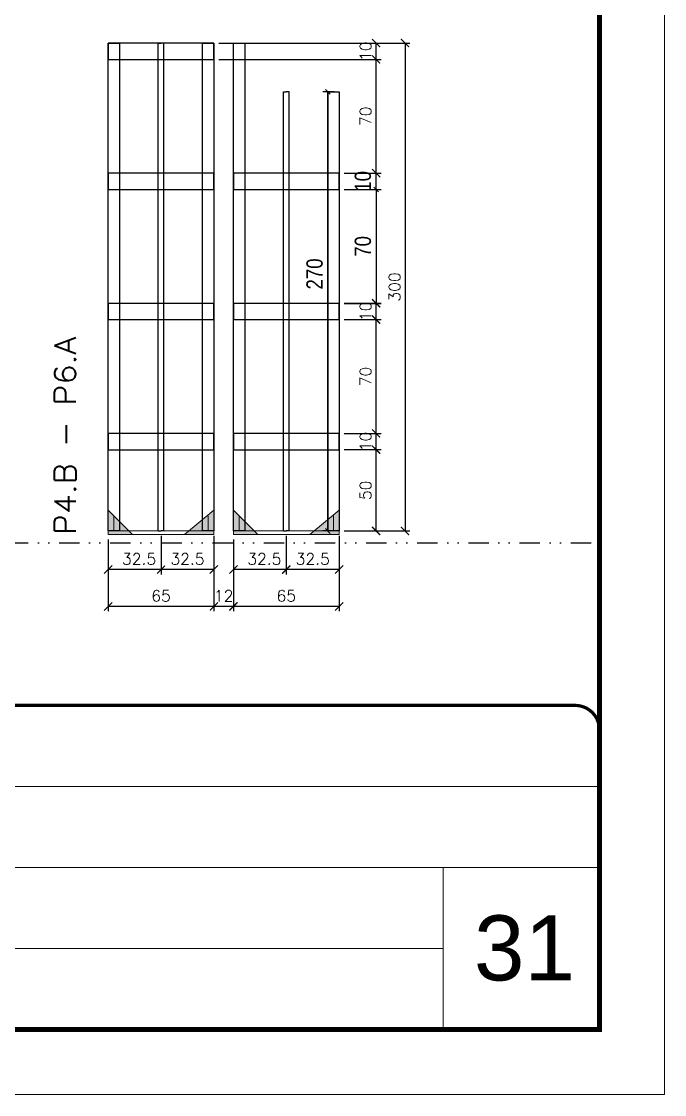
# Model space of a CAD drawing. Header units: millimetres. Extents: x 169816 to 178745, y 96537 to 113647.
# Drawn here: x 174103 to 174498, y 103429 to 104088 of the extents above; entities that cross this region are included whole.
import ezdxf

# ---------------------------------------------------------------- set-up
doc = ezdxf.new("R2010")
doc.units = ezdxf.units.MM
for name, pattern in [('CONTINUO', [0]), ('DASHED', [0.75, 0.5, -0.25]), ('DIVIDE2', [0.625, 0.25, -0.125, 0, -0.125, 0, -0.125]), ('HIDDEN', [0.375, 0.25, -0.125])]:
    doc.linetypes.add(name, pattern=pattern)
for name, color, linetype, lineweight in [('CARIMBO', 255, 'Continuous', 9), ('Folhas', 255, 'Continuous', 9), ('Madeira', 126, 'Continuous', 18), ('Sarr 2.2x7', 40, 'Continuous', 9), ('SARRAFO DE PRESSAO', 251, 'DASHED', 9), ('Texto Seção', 7, 'Continuous', 15)]:
    doc.layers.add(name, color=color, linetype=linetype, lineweight=lineweight)
for name, color, linetype in [('COTA', 241, 'Continuous'), ('Nível', 160, 'Continuous'), ('SARR_2.2x10', 60, 'Continuous'), ('SARR_3.5x7', 81, 'Continuous'), ('SARR_7x7', 40, 'Continuous')]:
    doc.layers.add(name, color=color, linetype=linetype)
doc.styles.add('ARIAL', font='arial.ttf')
doc.styles.add('COTA TECNICA', font='techl___.ttf', dxfattribs={"height": 10})
doc.styles.add('REGUA-120', font='ROMANS.shx', dxfattribs={"height": 15})
doc.styles.add('ROMANS', font='romans.shx')
doc.dimstyles.new('Cota Paínel', dxfattribs={"dimtxt": 7, "dimasz": 5, "dimexe": 3, "dimexo": 3, "dimgap": 3, "dimtad": 1, "dimdec": 1, "dimzin": 12, "dimdsep": 46, "dimtxsty": 'ROMANS', "dimblk": 'ARCHTICK', "dimcen": 0, "dimclrd": 4, "dimclre": 4, "dimclrt": 1, "dimadec": 1, "dimazin": 3, "dimtfac": 1, "dimtdec": 1, "dimtmove": 0, "dimatfit": 3, "dimldrblk": 'OBLIQUE', "dimfxl": 1, "dimtolj": 1, "dimtzin": 12, "dimarcsym": 0})
doc.dimstyles.new('PAINEL', dxfattribs={"dimtxt": 10, "dimasz": 3, "dimexe": 3, "dimexo": 3, "dimgap": 3, "dimtad": 1, "dimdec": 1, "dimzin": 12, "dimdsep": 46, "dimtxsty": 'COTA TECNICA', "dimblk1": 'OBLIQUE', "dimblk2": 'OBLIQUE', "dimsah": 1, "dimcen": 0.9, "dimclrd": 4, "dimclre": 4, "dimclrt": 240, "dimadec": 1, "dimazin": 3, "dimtfac": 1, "dimtdec": 1, "dimtmove": 0, "dimatfit": 3, "dimfxl": 1, "dimtolj": 1, "dimtzin": 12, "dimarcsym": 0})

# ---------------------------------------------------------------- blocks, each defined once
blk = doc.blocks.new('9999999999')
at = {"color": 30, "linetype": 'CONTINUO'}
for p, q in [((98564.56, 34379.64), (99583.98, 34379.64)), ((98564.56, 34329.83), (99487.98, 34329.83)), ((99583.98, 34329.83), (99487.98, 34329.83)), ((99487.98, 34329.83), (99487.98, 34230.21)), ((98564.56, 34280.02), (99487.98, 34280.02))]:
    blk.add_line(p, q, dxfattribs=at)
at = {"color": 30, "linetype": 'CONTINUO', "const_width": 2}
blk.add_lwpolyline([(99583.98, 34230.21), (99583.98, 34414.45, 0.414214), (99568.98, 34429.45), (98228.98, 34429.45, 0.414214), (98213.98, 34414.45), (98213.98, 34245.21, 0.414214), (98228.98, 34230.21), (99583.98, 34230.21)], format="xyb", dxfattribs=at)
at = {"layer": 'Folhas'}
blk.add_lwpolyline([(98138.98, 34190.21), (99623.98, 34190.21), (99623.98, 35240.21), (98138.98, 35240.21)], close=True, dxfattribs=at)
at = {"layer": 'Folhas', "color": 30, "const_width": 3}
blk.add_lwpolyline([(98213.98, 34230.21), (99583.98, 34230.21), (99583.98, 35200.21), (98213.98, 35200.21)], close=True, dxfattribs=at)
blk = doc.blocks.new('_ArchTick')
at = {"color": 0, "linetype": 'ByBlock', "const_width": 0.15}
blk.add_lwpolyline([(-0.5, -0.5), (0.5, 0.5)], dxfattribs=at)
blk = doc.blocks.new('*D1225')
at = {"layer": 'COTA', "color": 4, "lineweight": -2, "transparency": 16777216}
for p, q in [((174233.05, 103756.79), (174233.05, 103725.61)), ((174298.05, 103756.79), (174298.05, 103725.61)), ((174298.05, 103728.61), (174233.05, 103728.61))]:
    blk.add_line(p, q, dxfattribs=at)
at = {"layer": 'Defpoints', "color": 0, "transparency": 16777216}
for p in [(174233.05, 103759.79), (174298.05, 103759.79), (174233.05, 103728.61)]:
    blk.add_point(p, dxfattribs=at)
at = {"layer": 'COTA', "color": 4, "lineweight": -2, "transparency": 16777216, "xscale": 5, "yscale": 5, "zscale": 5, "rotation": 180}
blk.add_blockref('_ArchTick', (174233.05, 103728.61), dxfattribs=at)
at = {"layer": 'COTA', "color": 4, "lineweight": -2, "transparency": 16777216, "xscale": 5, "yscale": 5, "zscale": 5}
blk.add_blockref('_ArchTick', (174298.05, 103728.61), dxfattribs=at)
at = {"layer": 'COTA', "color": 1, "transparency": 16777216, "insert": (174265.55, 103735.11), "char_height": 7, "attachment_point": 5, "style": 'ROMANS'}
blk.add_mtext('\\A1;65', dxfattribs=at)
blk = doc.blocks.new('_Oblique')
at = {"color": 0, "linetype": 'ByBlock', "lineweight": -2}
blk.add_line((-0.5, -0.5), (0.5, 0.5), dxfattribs=at)
blk = doc.blocks.new('*D1226')
at = {"layer": 'COTA', "color": 4, "lineweight": -2, "transparency": 16777216}
for p, q in [((174265.55, 103771.99), (174265.55, 103748.29)), ((174233.05, 103769.79), (174233.05, 103748.29)), ((174265.55, 103751.29), (174233.05, 103751.29))]:
    blk.add_line(p, q, dxfattribs=at)
at = {"layer": 'Defpoints', "color": 0, "transparency": 16777216}
for p in [(174233.05, 103772.79), (174265.55, 103774.99), (174233.05, 103751.29)]:
    blk.add_point(p, dxfattribs=at)
at = {"layer": 'COTA', "color": 4, "lineweight": -2, "transparency": 16777216, "xscale": 5, "yscale": 5, "zscale": 5, "rotation": 180}
blk.add_blockref('_ArchTick', (174233.05, 103751.29), dxfattribs=at)
at = {"layer": 'COTA', "color": 4, "lineweight": -2, "transparency": 16777216, "xscale": 5, "yscale": 5, "zscale": 5}
blk.add_blockref('_ArchTick', (174265.55, 103751.29), dxfattribs=at)
at = {"layer": 'COTA', "color": 1, "transparency": 16777216, "insert": (174252.05, 103757.79), "char_height": 7, "attachment_point": 5, "style": 'ROMANS'}
blk.add_mtext('\\A1;32.5', dxfattribs=at)
blk = doc.blocks.new('*D1227')
at = {"layer": 'COTA', "color": 4, "lineweight": -2, "transparency": 16777216}
for p, q in [((174265.55, 103771.99), (174265.55, 103748.29)), ((174298.05, 103771.98), (174298.05, 103748.29)), ((174298.05, 103751.29), (174265.55, 103751.29))]:
    blk.add_line(p, q, dxfattribs=at)
at = {"layer": 'Defpoints', "color": 0, "transparency": 16777216}
for p in [(174265.55, 103774.99), (174298.05, 103774.98), (174265.55, 103751.29)]:
    blk.add_point(p, dxfattribs=at)
at = {"layer": 'COTA', "color": 4, "lineweight": -2, "transparency": 16777216, "xscale": 5, "yscale": 5, "zscale": 5, "rotation": 180}
blk.add_blockref('_ArchTick', (174265.55, 103751.29), dxfattribs=at)
at = {"layer": 'COTA', "color": 4, "lineweight": -2, "transparency": 16777216, "xscale": 5, "yscale": 5, "zscale": 5}
blk.add_blockref('_ArchTick', (174298.05, 103751.29), dxfattribs=at)
at = {"layer": 'COTA', "color": 1, "transparency": 16777216, "insert": (174281.8, 103757.79), "char_height": 7, "attachment_point": 5, "style": 'ROMANS'}
blk.add_mtext('\\A1;32.5', dxfattribs=at)
blk = doc.blocks.new('*D1228')
at = {"layer": 'COTA', "color": 4, "lineweight": -2, "transparency": 16777216}
for p, q in [((174301.05, 103824.99), (174323.75, 103824.99)), ((174320.75, 103774.99), (174320.75, 103824.99)), ((174301.05, 103774.99), (174323.75, 103774.99))]:
    blk.add_line(p, q, dxfattribs=at)
at = {"layer": 'Defpoints', "color": 0, "transparency": 16777216}
for p in [(174298.05, 103824.99), (174320.75, 103824.99), (174298.05, 103774.99)]:
    blk.add_point(p, dxfattribs=at)
at = {"layer": 'COTA', "color": 4, "lineweight": -2, "transparency": 16777216, "xscale": 5, "yscale": 5, "zscale": 5}
for p, rotation in [((174320.75, 103824.99), 90), ((174320.75, 103774.99), 270)]:
    blk.add_blockref('_ArchTick', p, dxfattribs=dict(at, rotation=rotation))
at = {"layer": 'COTA', "color": 1, "transparency": 16777216, "insert": (174314.25, 103799.99), "char_height": 7, "attachment_point": 5, "rotation": 90, "style": 'ROMANS'}
blk.add_mtext('\\A1;50', dxfattribs=at)
blk = doc.blocks.new('*D1229')
at = {"layer": 'COTA', "color": 4, "lineweight": -2, "transparency": 16777216}
for p, q in [((174301.05, 103834.99), (174323.75, 103834.99)), ((174320.75, 103824.99), (174320.75, 103834.99)), ((174301.05, 103824.99), (174323.75, 103824.99))]:
    blk.add_line(p, q, dxfattribs=at)
at = {"layer": 'Defpoints', "color": 0, "transparency": 16777216}
for p in [(174298.05, 103834.99), (174320.75, 103834.99), (174298.05, 103824.99)]:
    blk.add_point(p, dxfattribs=at)
at = {"layer": 'COTA', "color": 4, "lineweight": -2, "transparency": 16777216, "xscale": 5, "yscale": 5, "zscale": 5}
for p, rotation in [((174320.75, 103834.99), 90), ((174320.75, 103824.99), 270)]:
    blk.add_blockref('_ArchTick', p, dxfattribs=dict(at, rotation=rotation))
at = {"layer": 'COTA', "color": 1, "transparency": 16777216, "insert": (174314.25, 103829.99), "char_height": 7, "attachment_point": 5, "rotation": 90, "style": 'ROMANS'}
blk.add_mtext('\\A1;10', dxfattribs=at)
blk = doc.blocks.new('*D1230')
at = {"layer": 'COTA', "color": 4, "lineweight": -2, "transparency": 16777216}
for p, q in [((174301.05, 103904.95), (174323.75, 103904.95)), ((174320.75, 103834.99), (174320.75, 103904.95)), ((174301.05, 103834.99), (174323.75, 103834.99))]:
    blk.add_line(p, q, dxfattribs=at)
at = {"layer": 'Defpoints', "color": 0, "transparency": 16777216}
for p in [(174298.05, 103904.95), (174320.75, 103904.95), (174298.05, 103834.99)]:
    blk.add_point(p, dxfattribs=at)
at = {"layer": 'COTA', "color": 4, "lineweight": -2, "transparency": 16777216, "xscale": 5, "yscale": 5, "zscale": 5}
for p, rotation in [((174320.75, 103904.95), 90), ((174320.75, 103834.99), 270)]:
    blk.add_blockref('_ArchTick', p, dxfattribs=dict(at, rotation=rotation))
at = {"layer": 'COTA', "color": 1, "transparency": 16777216, "insert": (174314.25, 103869.97), "char_height": 7, "attachment_point": 5, "rotation": 90, "style": 'ROMANS'}
blk.add_mtext('\\A1;70', dxfattribs=at)
blk = doc.blocks.new('*D1231')
at = {"layer": 'COTA', "color": 4, "lineweight": -2, "transparency": 16777216}
for p, q in [((174301.05, 103914.99), (174323.75, 103914.99)), ((174320.75, 103904.99), (174320.75, 103914.99)), ((174301.05, 103904.99), (174323.75, 103904.99))]:
    blk.add_line(p, q, dxfattribs=at)
at = {"layer": 'Defpoints', "color": 0, "transparency": 16777216}
for p in [(174298.05, 103914.99), (174320.75, 103914.99), (174298.05, 103904.99)]:
    blk.add_point(p, dxfattribs=at)
at = {"layer": 'COTA', "color": 4, "lineweight": -2, "transparency": 16777216, "xscale": 5, "yscale": 5, "zscale": 5}
for p, rotation in [((174320.75, 103914.99), 90), ((174320.75, 103904.99), 270)]:
    blk.add_blockref('_ArchTick', p, dxfattribs=dict(at, rotation=rotation))
at = {"layer": 'COTA', "color": 1, "transparency": 16777216, "insert": (174314.25, 103909.99), "char_height": 7, "attachment_point": 5, "rotation": 90, "style": 'ROMANS'}
blk.add_mtext('\\A1;10', dxfattribs=at)
blk = doc.blocks.new('*D1232')
at = {"layer": 'COTA', "color": 4, "lineweight": -2, "transparency": 16777216}
for p, q in [((174301.05, 104074.99), (174341.56, 104074.99)), ((174338.56, 104074.99), (174338.56, 103774.99)), ((174301.05, 103774.99), (174341.56, 103774.99))]:
    blk.add_line(p, q, dxfattribs=at)
at = {"layer": 'Defpoints', "color": 0, "transparency": 16777216}
for p in [(174298.05, 104074.99), (174298.05, 103774.99), (174338.56, 103774.99)]:
    blk.add_point(p, dxfattribs=at)
at = {"layer": 'COTA', "color": 4, "lineweight": -2, "transparency": 16777216, "xscale": 5, "yscale": 5, "zscale": 5}
for p, rotation in [((174338.56, 104074.99), 90), ((174338.56, 103774.99), 270)]:
    blk.add_blockref('_ArchTick', p, dxfattribs=dict(at, rotation=rotation))
at = {"layer": 'COTA', "color": 1, "transparency": 16777216, "insert": (174332.06, 103924.99), "char_height": 7, "attachment_point": 5, "rotation": 90, "style": 'ROMANS'}
blk.add_mtext('\\A1;300', dxfattribs=at)
blk = doc.blocks.new('*D1238')
at = {"layer": 'COTA', "color": 4, "lineweight": -2, "transparency": 16777216}
for p, q in [((174224.05, 104064.95), (174323.75, 104064.95)), ((174320.75, 103994.95), (174320.75, 104064.95)), ((174301.05, 103994.95), (174323.75, 103994.95))]:
    blk.add_line(p, q, dxfattribs=at)
at = {"layer": 'Defpoints', "color": 0, "transparency": 16777216}
for p in [(174221.05, 104064.95), (174320.75, 104064.95), (174298.05, 103994.95)]:
    blk.add_point(p, dxfattribs=at)
at = {"layer": 'COTA', "color": 4, "lineweight": -2, "transparency": 16777216, "xscale": 5, "yscale": 5, "zscale": 5}
for p, rotation in [((174320.75, 104064.95), 90), ((174320.75, 103994.95), 270)]:
    blk.add_blockref('_ArchTick', p, dxfattribs=dict(at, rotation=rotation))
at = {"layer": 'COTA', "color": 1, "transparency": 16777216, "insert": (174314.25, 104029.95), "char_height": 7, "attachment_point": 5, "rotation": 90, "style": 'ROMANS'}
blk.add_mtext('\\A1;70', dxfattribs=at)
blk = doc.blocks.new('*D1239')
at = {"layer": 'COTA', "color": 4, "lineweight": -2, "transparency": 16777216}
for p, q in [((174224.05, 104074.98), (174323.75, 104074.98)), ((174320.75, 104064.95), (174320.75, 104074.98)), ((174224.05, 104064.95), (174323.75, 104064.95))]:
    blk.add_line(p, q, dxfattribs=at)
at = {"layer": 'Defpoints', "color": 0, "transparency": 16777216}
for p in [(174221.05, 104074.98), (174320.75, 104074.98), (174221.05, 104064.95)]:
    blk.add_point(p, dxfattribs=at)
at = {"layer": 'COTA', "color": 4, "lineweight": -2, "transparency": 16777216, "xscale": 5, "yscale": 5, "zscale": 5}
for p, rotation in [((174320.75, 104074.98), 90), ((174320.75, 104064.95), 270)]:
    blk.add_blockref('_ArchTick', p, dxfattribs=dict(at, rotation=rotation))
at = {"layer": 'COTA', "color": 1, "transparency": 16777216, "insert": (174314.25, 104069.97), "char_height": 7, "attachment_point": 5, "rotation": 90, "style": 'ROMANS'}
blk.add_mtext('\\A1;10', dxfattribs=at)
blk = doc.blocks.new('*D1233')
at = {"layer": 'COTA', "color": 4, "lineweight": -2, "transparency": 16777216}
for p, q in [((174301.05, 103994.95), (174323.75, 103994.95)), ((174320.75, 103984.95), (174320.75, 103994.95)), ((174301.05, 103984.95), (174323.75, 103984.95))]:
    blk.add_line(p, q, dxfattribs=at)
at = {"layer": 'Defpoints', "color": 0, "transparency": 16777216}
for p in [(174298.05, 103994.95), (174320.75, 103994.95), (174298.05, 103984.95)]:
    blk.add_point(p, dxfattribs=at)
at = {"layer": 'COTA', "color": 4, "lineweight": -2, "transparency": 16777216, "xscale": 3, "yscale": 3, "zscale": 3}
for p, rotation in [((174320.75, 103994.95), 90), ((174320.75, 103984.95), 270)]:
    blk.add_blockref('_Oblique', p, dxfattribs=dict(at, rotation=rotation))
at = {"layer": 'COTA', "color": 240, "transparency": 16777216, "insert": (174312.65, 103989.95), "char_height": 10, "attachment_point": 5, "rotation": 90, "style": 'COTA TECNICA'}
blk.add_mtext('\\A1;10', dxfattribs=at)
blk = doc.blocks.new('*D1234')
at = {"layer": 'COTA', "color": 4, "lineweight": -2, "transparency": 16777216}
for p, q in [((174301.05, 103984.95), (174323.75, 103984.95)), ((174320.75, 103984.95), (174320.75, 103914.95)), ((174301.05, 103914.95), (174323.75, 103914.95))]:
    blk.add_line(p, q, dxfattribs=at)
at = {"layer": 'Defpoints', "color": 0, "transparency": 16777216}
for p in [(174298.05, 103984.95), (174298.05, 103914.95), (174320.75, 103914.95)]:
    blk.add_point(p, dxfattribs=at)
at = {"layer": 'COTA', "color": 4, "lineweight": -2, "transparency": 16777216, "xscale": 3, "yscale": 3, "zscale": 3}
for p, rotation in [((174320.75, 103984.95), 90), ((174320.75, 103914.95), 270)]:
    blk.add_blockref('_Oblique', p, dxfattribs=dict(at, rotation=rotation))
at = {"layer": 'COTA', "color": 240, "transparency": 16777216, "insert": (174312.65, 103949.95), "char_height": 10, "attachment_point": 5, "rotation": 90, "style": 'COTA TECNICA'}
blk.add_mtext('\\A1;70', dxfattribs=at)
blk = doc.blocks.new('*D1235')
at = {"layer": 'COTA', "color": 4, "lineweight": -2, "transparency": 16777216}
for p, q in [((174156.05, 103756.79), (174156.05, 103725.61)), ((174221.05, 103756.79), (174221.05, 103725.61)), ((174221.05, 103728.61), (174156.05, 103728.61))]:
    blk.add_line(p, q, dxfattribs=at)
at = {"layer": 'Defpoints', "color": 0, "transparency": 16777216}
for p in [(174156.05, 103759.79), (174221.05, 103759.79), (174156.05, 103728.61)]:
    blk.add_point(p, dxfattribs=at)
at = {"layer": 'COTA', "color": 4, "lineweight": -2, "transparency": 16777216, "xscale": 5, "yscale": 5, "zscale": 5, "rotation": 180}
blk.add_blockref('_ArchTick', (174156.05, 103728.61), dxfattribs=at)
at = {"layer": 'COTA', "color": 4, "lineweight": -2, "transparency": 16777216, "xscale": 5, "yscale": 5, "zscale": 5}
blk.add_blockref('_ArchTick', (174221.05, 103728.61), dxfattribs=at)
at = {"layer": 'COTA', "color": 1, "transparency": 16777216, "insert": (174188.55, 103735.11), "char_height": 7, "attachment_point": 5, "style": 'ROMANS'}
blk.add_mtext('\\A1;65', dxfattribs=at)
blk = doc.blocks.new('*D1236')
at = {"layer": 'COTA', "color": 4, "lineweight": -2, "transparency": 16777216}
for p, q in [((174188.55, 103771.99), (174188.55, 103748.29)), ((174156.05, 103769.79), (174156.05, 103748.29)), ((174188.55, 103751.29), (174156.05, 103751.29))]:
    blk.add_line(p, q, dxfattribs=at)
at = {"layer": 'Defpoints', "color": 0, "transparency": 16777216}
for p in [(174156.05, 103772.79), (174188.55, 103774.99), (174156.05, 103751.29)]:
    blk.add_point(p, dxfattribs=at)
at = {"layer": 'COTA', "color": 4, "lineweight": -2, "transparency": 16777216, "xscale": 5, "yscale": 5, "zscale": 5, "rotation": 180}
blk.add_blockref('_ArchTick', (174156.05, 103751.29), dxfattribs=at)
at = {"layer": 'COTA', "color": 4, "lineweight": -2, "transparency": 16777216, "xscale": 5, "yscale": 5, "zscale": 5}
blk.add_blockref('_ArchTick', (174188.55, 103751.29), dxfattribs=at)
at = {"layer": 'COTA', "color": 1, "transparency": 16777216, "insert": (174175.05, 103757.79), "char_height": 7, "attachment_point": 5, "style": 'ROMANS'}
blk.add_mtext('\\A1;32.5', dxfattribs=at)
blk = doc.blocks.new('*D1237')
at = {"layer": 'COTA', "color": 4, "lineweight": -2, "transparency": 16777216}
for p, q in [((174188.55, 103771.99), (174188.55, 103748.29)), ((174221.05, 103771.98), (174221.05, 103748.29)), ((174221.05, 103751.29), (174188.55, 103751.29))]:
    blk.add_line(p, q, dxfattribs=at)
at = {"layer": 'Defpoints', "color": 0, "transparency": 16777216}
for p in [(174188.55, 103774.99), (174221.05, 103774.98), (174188.55, 103751.29)]:
    blk.add_point(p, dxfattribs=at)
at = {"layer": 'COTA', "color": 4, "lineweight": -2, "transparency": 16777216, "xscale": 5, "yscale": 5, "zscale": 5, "rotation": 180}
blk.add_blockref('_ArchTick', (174188.55, 103751.29), dxfattribs=at)
at = {"layer": 'COTA', "color": 4, "lineweight": -2, "transparency": 16777216, "xscale": 5, "yscale": 5, "zscale": 5}
blk.add_blockref('_ArchTick', (174221.05, 103751.29), dxfattribs=at)
at = {"layer": 'COTA', "color": 1, "transparency": 16777216, "insert": (174204.8, 103757.79), "char_height": 7, "attachment_point": 5, "style": 'ROMANS'}
blk.add_mtext('\\A1;32.5', dxfattribs=at)
blk = doc.blocks.new('*D1240')
at = {"layer": 'COTA', "color": 4, "lineweight": -2, "transparency": 16777216}
for p, q in [((174221.05, 103769.78), (174221.05, 103725.61)), ((174233.05, 103769.78), (174233.05, 103725.61)), ((174233.05, 103728.61), (174221.05, 103728.61))]:
    blk.add_line(p, q, dxfattribs=at)
at = {"layer": 'Defpoints', "color": 0, "transparency": 16777216}
for p in [(174221.05, 103772.78), (174233.05, 103772.78), (174221.05, 103728.61)]:
    blk.add_point(p, dxfattribs=at)
at = {"layer": 'COTA', "color": 4, "lineweight": -2, "transparency": 16777216, "xscale": 5, "yscale": 5, "zscale": 5, "rotation": 180}
blk.add_blockref('_ArchTick', (174221.05, 103728.61), dxfattribs=at)
at = {"layer": 'COTA', "color": 4, "lineweight": -2, "transparency": 16777216, "xscale": 5, "yscale": 5, "zscale": 5}
blk.add_blockref('_ArchTick', (174233.05, 103728.61), dxfattribs=at)
at = {"layer": 'COTA', "color": 1, "transparency": 16777216, "insert": (174227.05, 103735.11), "char_height": 7, "attachment_point": 5, "style": 'ROMANS'}
blk.add_mtext('\\A1;12', dxfattribs=at)
blk = doc.blocks.new('*D1241')
at = {"layer": 'COTA', "color": 4, "lineweight": -2, "transparency": 16777216}
for p, q in [((174295.05, 104044.98), (174288.05, 104044.98)), ((174291.05, 104044.98), (174291.05, 103774.98)), ((174295.05, 103774.98), (174288.05, 103774.98))]:
    blk.add_line(p, q, dxfattribs=at)
at = {"layer": 'Defpoints', "color": 0, "transparency": 16777216}
for p in [(174298.05, 104044.98), (174291.05, 103774.98), (174298.05, 103774.98)]:
    blk.add_point(p, dxfattribs=at)
at = {"layer": 'COTA', "color": 4, "lineweight": -2, "transparency": 16777216, "xscale": 3, "yscale": 3, "zscale": 3}
for p, rotation in [((174291.05, 104044.98), 90), ((174291.05, 103774.98), 270)]:
    blk.add_blockref('_Oblique', p, dxfattribs=dict(at, rotation=rotation))
at = {"layer": 'COTA', "color": 240, "transparency": 16777216, "insert": (174282.95, 103933.01), "char_height": 10, "attachment_point": 5, "rotation": 90, "style": 'COTA TECNICA'}
blk.add_mtext('\\A1;270', dxfattribs=at)

msp = doc.modelspace()

# ---------------------------------------------------------------- hatches: boundary and pattern name
at = {"layer": 'Madeira'}
h = msp.add_hatch(color=252, dxfattribs=at)
h.dxf.hatch_style = 2
h.paths.add_polyline_path([(174156.05, 103787.78), (174156.05, 103772.78), (174171.05, 103772.78)])
h = msp.add_hatch(color=252, dxfattribs=at)
h.dxf.hatch_style = 2
h.paths.add_polyline_path([(174221.05, 103787.78), (174221.05, 103772.78), (174203.05, 103772.78)])
h = msp.add_hatch(color=252, dxfattribs=at)
h.dxf.hatch_style = 2
h.paths.add_polyline_path([(174233.05, 103787.78), (174233.05, 103772.78), (174248.05, 103772.78)])
h = msp.add_hatch(color=252, dxfattribs=at)
h.dxf.hatch_style = 2
h.paths.add_polyline_path([(174298.05, 103787.78), (174298.05, 103772.78), (174280.05, 103772.78)])

# ---------------------------------------------------------------- linework, layer by layer
at = {"layer": 'Madeira', "color": 1, "linetype": 'HIDDEN'}
for p, q in [((174159.55, 103784.28), (174159.55, 103774.98)), ((174159.55, 103784.28), (174159.55, 103774.98)), ((174214.05, 103780.78), (174214.05, 103774.98)), ((174217.55, 103784.28), (174217.55, 103774.98)), ((174217.55, 103784.28), (174217.55, 103774.98)), ((174236.55, 103784.28), (174236.55, 103774.98)), ((174236.55, 103784.28), (174236.55, 103774.98)), ((174291.05, 103780.78), (174291.05, 103774.98)), ((174294.55, 103784.28), (174294.55, 103774.98)), ((174294.55, 103784.28), (174294.55, 103774.98)), ((174165.88, 103774.98), (174156.05, 103774.98)), ((174165.88, 103774.98), (174156.05, 103774.98)), ((174168.85, 103774.98), (174156.05, 103774.98)), ((174205.25, 103774.98), (174221.05, 103774.98)), ((174211.22, 103774.98), (174221.05, 103774.98)), ((174211.22, 103774.98), (174221.05, 103774.98)), ((174242.88, 103774.98), (174233.05, 103774.98)), ((174242.88, 103774.98), (174233.05, 103774.98)), ((174245.85, 103774.98), (174233.05, 103774.98)), ((174282.25, 103774.98), (174298.05, 103774.98)), ((174288.22, 103774.98), (174298.05, 103774.98)), ((174288.22, 103774.98), (174298.05, 103774.98))]:
    msp.add_line(p, q, dxfattribs=at)
at = {"layer": 'Madeira'}
for p, q in [((174221.05, 103774.98), (174221.05, 103772.78)), ((174221.05, 103774.98), (174221.05, 103772.78)), ((174221.05, 103774.98), (174221.05, 103772.78)), ((174298.05, 103774.98), (174298.05, 103772.78)), ((174298.05, 103774.98), (174298.05, 103772.78)), ((174298.05, 103774.98), (174298.05, 103772.78))]:
    msp.add_line(p, q, dxfattribs=at)
at = {"layer": 'Madeira', "color": 0}
for points in [[(174156.05, 103787.78), (174156.05, 103772.78), (174171.05, 103772.78), (174156.05, 103787.78)], [(174221.05, 103787.78), (174221.05, 103772.78), (174203.05, 103772.78), (174221.05, 103787.78)], [(174233.05, 103787.78), (174233.05, 103772.78), (174248.05, 103772.78), (174233.05, 103787.78)], [(174298.05, 103787.78), (174298.05, 103772.78), (174280.05, 103772.78), (174298.05, 103787.78)]]:
    msp.add_lwpolyline(points, dxfattribs=at)
at = {"layer": 'Nível', "color": 4, "linetype": 'DIVIDE2', "ltscale": 50}
msp.add_line((173088.02, 103767.79), (174458.02, 103767.79), dxfattribs=at)
at = {"layer": 'Sarr 2.2x7'}
for points in [[(174156.05, 103774.98), (174221.05, 103774.98), (174221.05, 103772.78), (174156.05, 103772.78)], [(174156.05, 103774.98), (174221.05, 103774.98), (174221.05, 103772.78), (174156.05, 103772.78)], [(174233.05, 103774.98), (174298.05, 103774.98), (174298.05, 103772.78), (174233.05, 103772.78)], [(174233.05, 103774.98), (174298.05, 103774.98), (174298.05, 103772.78), (174233.05, 103772.78)]]:
    msp.add_lwpolyline(points, close=True, dxfattribs=at)
at = {"layer": 'SARR_2.2x10'}
for points in [[(174221.05, 104074.95), (174156.05, 104074.95), (174156.05, 104064.95), (174221.05, 104064.95)], [(174221.05, 103994.95), (174156.05, 103994.95), (174156.05, 103984.95), (174221.05, 103984.95)], [(174221.05, 103994.95), (174156.05, 103994.95), (174156.05, 103984.95), (174221.05, 103984.95)], [(174298.05, 103994.95), (174233.05, 103994.95), (174233.05, 103984.95), (174298.05, 103984.95)], [(174298.05, 103994.95), (174233.05, 103994.95), (174233.05, 103984.95), (174298.05, 103984.95)], [(174221.05, 103914.95), (174156.05, 103914.95), (174156.05, 103904.95), (174221.05, 103904.95)], [(174221.05, 103914.95), (174156.05, 103914.95), (174156.05, 103904.95), (174221.05, 103904.95)], [(174298.05, 103914.95), (174233.05, 103914.95), (174233.05, 103904.95), (174298.05, 103904.95)], [(174298.05, 103914.95), (174233.05, 103914.95), (174233.05, 103904.95), (174298.05, 103904.95)], [(174221.05, 103834.95), (174156.05, 103834.95), (174156.05, 103824.95), (174221.05, 103824.95)], [(174221.05, 103834.95), (174156.05, 103834.95), (174156.05, 103824.95), (174221.05, 103824.95)], [(174298.05, 103834.95), (174233.05, 103834.95), (174233.05, 103824.95), (174298.05, 103824.95)], [(174298.05, 103834.95), (174233.05, 103834.95), (174233.05, 103824.95), (174298.05, 103824.95)]]:
    msp.add_lwpolyline(points, close=True, dxfattribs=at)
at = {"layer": 'SARR_3.5x7'}
for p, q in [((174186.8, 103774.98), (174186.8, 104074.95)), ((174186.8, 104074.95), (174188.55, 104074.95)), ((174186.8, 103774.98), (174186.8, 104074.95)), ((174186.8, 104074.95), (174188.55, 104074.95)), ((174190.3, 104074.95), (174188.55, 104074.95)), ((174190.3, 104074.95), (174188.55, 104074.95)), ((174190.3, 103774.98), (174190.3, 104074.95)), ((174190.3, 103774.98), (174190.3, 104074.95)), ((174263.8, 103774.98), (174263.8, 104044.95)), ((174263.8, 104044.95), (174265.55, 104044.95)), ((174263.8, 103774.98), (174263.8, 104044.95)), ((174263.8, 104044.95), (174265.55, 104044.95)), ((174267.3, 104044.95), (174265.55, 104044.95)), ((174267.3, 104044.95), (174265.55, 104044.95)), ((174267.3, 103774.98), (174267.3, 104044.95)), ((174267.3, 103774.98), (174267.3, 104044.95)), ((174186.8, 103774.98), (174188.55, 103774.98)), ((174186.8, 103774.98), (174188.55, 103774.98)), ((174190.3, 103774.98), (174188.55, 103774.98)), ((174190.3, 103774.98), (174188.55, 103774.98)), ((174263.8, 103774.98), (174265.55, 103774.98)), ((174263.8, 103774.98), (174265.55, 103774.98)), ((174267.3, 103774.98), (174265.55, 103774.98)), ((174267.3, 103774.98), (174265.55, 103774.98))]:
    msp.add_line(p, q, dxfattribs=at)
at = {"layer": 'SARR_7x7'}
for points in [[(174163.05, 103774.98), (174156.05, 103774.98), (174156.05, 104074.98), (174163.05, 104074.98)], [(174163.05, 103774.98), (174156.05, 103774.98), (174156.05, 104074.98), (174163.05, 104074.98)], [(174221.05, 103774.98), (174214.05, 103774.98), (174214.05, 104074.98), (174221.05, 104074.98)], [(174221.05, 103774.98), (174214.05, 103774.98), (174214.05, 104074.98), (174221.05, 104074.98)], [(174240.05, 103774.98), (174233.05, 103774.98), (174233.05, 104074.98), (174240.05, 104074.98)], [(174240.05, 103774.98), (174233.05, 103774.98), (174233.05, 104074.98), (174240.05, 104074.98)], [(174298.05, 103774.98), (174291.05, 103774.98), (174291.05, 104044.98), (174298.05, 104044.98)], [(174298.05, 103774.98), (174291.05, 103774.98), (174291.05, 104044.98), (174298.05, 104044.98)]]:
    msp.add_lwpolyline(points, close=True, dxfattribs=at)

# ---------------------------------------------------------------- block references
at = {"layer": 'SARRAFO DE PRESSAO', "color": 6, "linetype": 'ByBlock'}
msp.add_blockref('9999999999', (74874.04, 69238.3), dxfattribs=at)

# ---------------------------------------------------------------- texts
at = {"layer": 'CARIMBO', "style": 'ARIAL'}
msp.add_text('31', height=40, dxfattribs=at).set_placement((174380.88, 103498.65))
at = {"layer": 'Texto Seção', "style": 'REGUA-120', "width": 1.1}
msp.add_text('P4.B - P6.A', height=13, rotation=90, dxfattribs=at).set_placement((174136.11, 103772.55))

# ---------------------------------------------------------------- dimensions: what is measured, and where the dimension line sits
at = {"layer": 'COTA'}
for base, p1, p2, picture, middle in [((174320.75, 104074.98), (174221.05, 104064.95), (174221.05, 104074.98), '*D1239', (174320.75, 104069.97)), ((174338.56, 103774.99), (174298.05, 104074.99), (174298.05, 103774.99), '*D1232', (174338.56, 103924.99)), ((174320.75, 103914.99), (174298.05, 103904.99), (174298.05, 103914.99), '*D1231', (174320.75, 103909.99))]:
    dim = msp.add_linear_dim(base=base, p1=p1, p2=p2, angle=90, dimstyle='Cota Paínel', override={"dimtad": 3}, dxfattribs=at)
    dim.commit()
    dim.dimension.update_dxf_attribs({"geometry": picture, "text_midpoint": middle, "dimtype": 160})
for base, p1, p2, picture, middle in [((174320.75, 104064.95), (174298.05, 103994.95), (174221.05, 104064.95), '*D1238', (174314.25, 104029.95)), ((174320.75, 103904.95), (174298.05, 103834.99), (174298.05, 103904.95), '*D1230', (174314.25, 103869.97))]:
    dim = msp.add_linear_dim(base=base, p1=p1, p2=p2, angle=90, dimstyle='Cota Paínel', override={"dimtad": 3}, dxfattribs=at)
    dim.commit()
    dim.dimension.update_dxf_attribs({"geometry": picture, "text_midpoint": middle})
for base, p1, p2, angle, dimstyle, picture, middle in [((174291.05, 103774.98), (174298.05, 104044.98), (174298.05, 103774.98), 90, 'PAINEL', '*D1241', (174291.05, 103933.01)), ((174320.75, 103994.95), (174298.05, 103984.95), (174298.05, 103994.95), 90, 'PAINEL', '*D1233', (174320.75, 103989.95)), ((174320.75, 103834.99), (174298.05, 103824.99), (174298.05, 103834.99), 90, 'Cota Paínel', '*D1229', (174320.75, 103829.99)), ((174156.05, 103751.29), (174188.55, 103774.99), (174156.05, 103772.79), 180, 'Cota Paínel', '*D1236', (174175.05, 103751.29)), ((174233.05, 103751.29), (174265.55, 103774.99), (174233.05, 103772.79), 180, 'Cota Paínel', '*D1226', (174252.05, 103751.29)), ((174156.05, 103728.61), (174221.05, 103759.79), (174156.05, 103759.79), 180, 'Cota Paínel', '*D1235', (174188.55, 103728.61)), ((174233.05, 103728.61), (174298.05, 103759.79), (174233.05, 103759.79), 180, 'Cota Paínel', '*D1225', (174265.55, 103728.61))]:
    dim = msp.add_linear_dim(base=base, p1=p1, p2=p2, angle=angle, dimstyle=dimstyle, dxfattribs=at)
    dim.commit()
    dim.dimension.update_dxf_attribs({"geometry": picture, "text_midpoint": middle, "dimtype": 160})
for base, p1, p2, angle, dimstyle, picture, middle in [((174320.75, 103914.95), (174298.05, 103984.95), (174298.05, 103914.95), 90, 'PAINEL', '*D1234', (174312.65, 103949.95)), ((174320.75, 103824.99), (174298.05, 103774.99), (174298.05, 103824.99), 90, 'Cota Paínel', '*D1228', (174314.25, 103799.99)), ((174188.55, 103751.29), (174221.05, 103774.98), (174188.55, 103774.99), 180, 'Cota Paínel', '*D1237', (174204.8, 103757.79)), ((174265.55, 103751.29), (174298.05, 103774.98), (174265.55, 103774.99), 180, 'Cota Paínel', '*D1227', (174281.8, 103757.79))]:
    dim = msp.add_linear_dim(base=base, p1=p1, p2=p2, angle=angle, dimstyle=dimstyle, dxfattribs=at)
    dim.commit()
    dim.dimension.update_dxf_attribs({"geometry": picture, "text_midpoint": middle})
dim = msp.add_linear_dim(base=(174221.05, 103728.61), p1=(174233.05, 103772.78), p2=(174221.05, 103772.78), dimstyle='Cota Paínel', dxfattribs=at)
dim.commit()
dim.dimension.update_dxf_attribs({"geometry": '*D1240', "text_midpoint": (174227.05, 103728.61), "dimtype": 160})

doc.saveas('drawing.dxf')
